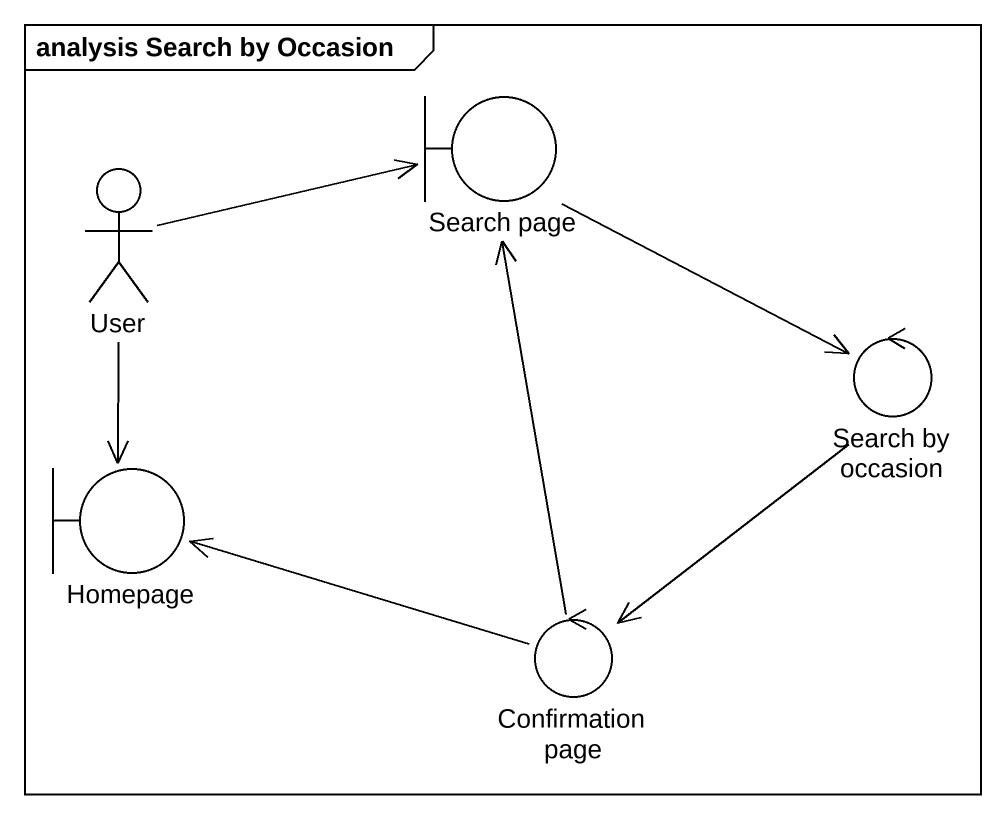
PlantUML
@startuml
mainframe analysis Search by Occasion
actor User
boundary "Search page" as Search_page
control "Search by occasion" as Search_by_occasion
boundary Homepage
control "Confirmation page" as Confirmation_page
User -right-> Search_page
User --> Homepage
Search_page --> Search_by_occasion
Search_by_occasion --> Confirmation_page
Confirmation_page -up-> Search_page
Confirmation_page -left-> Homepage
@enduml
